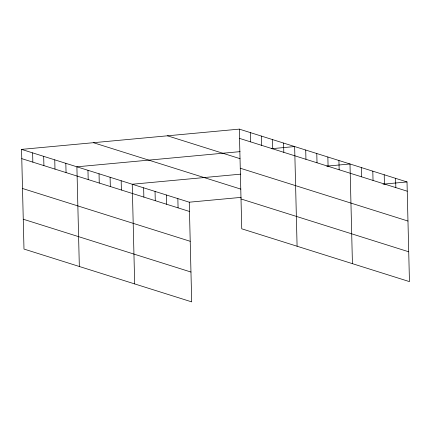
<?xml version="1.0" encoding="UTF-8"?>
<svg xmlns="http://www.w3.org/2000/svg" width="431" height="431" viewBox="0 0 431 431"><rect width="100%" height="100%" fill="white"/><g stroke="black" fill="none" stroke-linecap="round" stroke-linejoin="round"><path stroke-width="0.65" d="M21.55 149.385L189.257 202.198L191.693 301.878L23.985 249.059L21.55 149.385L239.307 129.122L407.015 181.941L409.45 281.615L241.743 228.802L239.307 129.122M240.089 151.631L76.896 166.813L79.331 266.487M271.363 148.722L294.648 146.556L297.088 246.23M240.784 174.146L132.236 184.242L134.671 283.916M326.703 166.15L349.994 163.985L352.429 263.659M189.257 202.198L241.155 197.371M383.062 184.172L407.015 181.941M239.534 138.389L407.241 191.208M167.449 135.808L240.008 158.662M240.261 168.225L407.968 221.044M93.408 142.699L240.843 189.128M241.015 198.966L408.723 251.785M21.776 158.651L189.484 211.465M22.504 188.482L190.211 241.301M23.258 219.223L190.965 272.042M395.61 178.348L395.836 187.614M384.204 174.76L384.43 184.026M372.804 171.166L373.03 180.433M361.399 167.573L361.625 176.839M338.928 160.499L339.154 169.766M327.856 157.013L328.083 166.28M316.785 153.528L317.017 162.794M305.719 150.042L305.945 159.308M283.582 143.07L283.808 152.337M272.511 139.585L272.737 148.851M261.445 136.099L261.671 145.366M250.373 132.613L250.6 141.88M177.852 198.605L178.078 207.871M166.447 195.017L166.673 204.283M155.047 191.423L155.273 200.69M143.642 187.835L143.868 197.102M121.17 180.756L121.397 190.023M110.099 177.27L110.325 186.537M99.033 173.785L99.259 183.051M87.962 170.299L88.188 179.565M65.824 163.327L66.051 172.594M54.759 159.842L54.985 169.108M43.687 156.356L43.914 165.623M32.621 152.87L32.848 162.137"/></g></svg>
